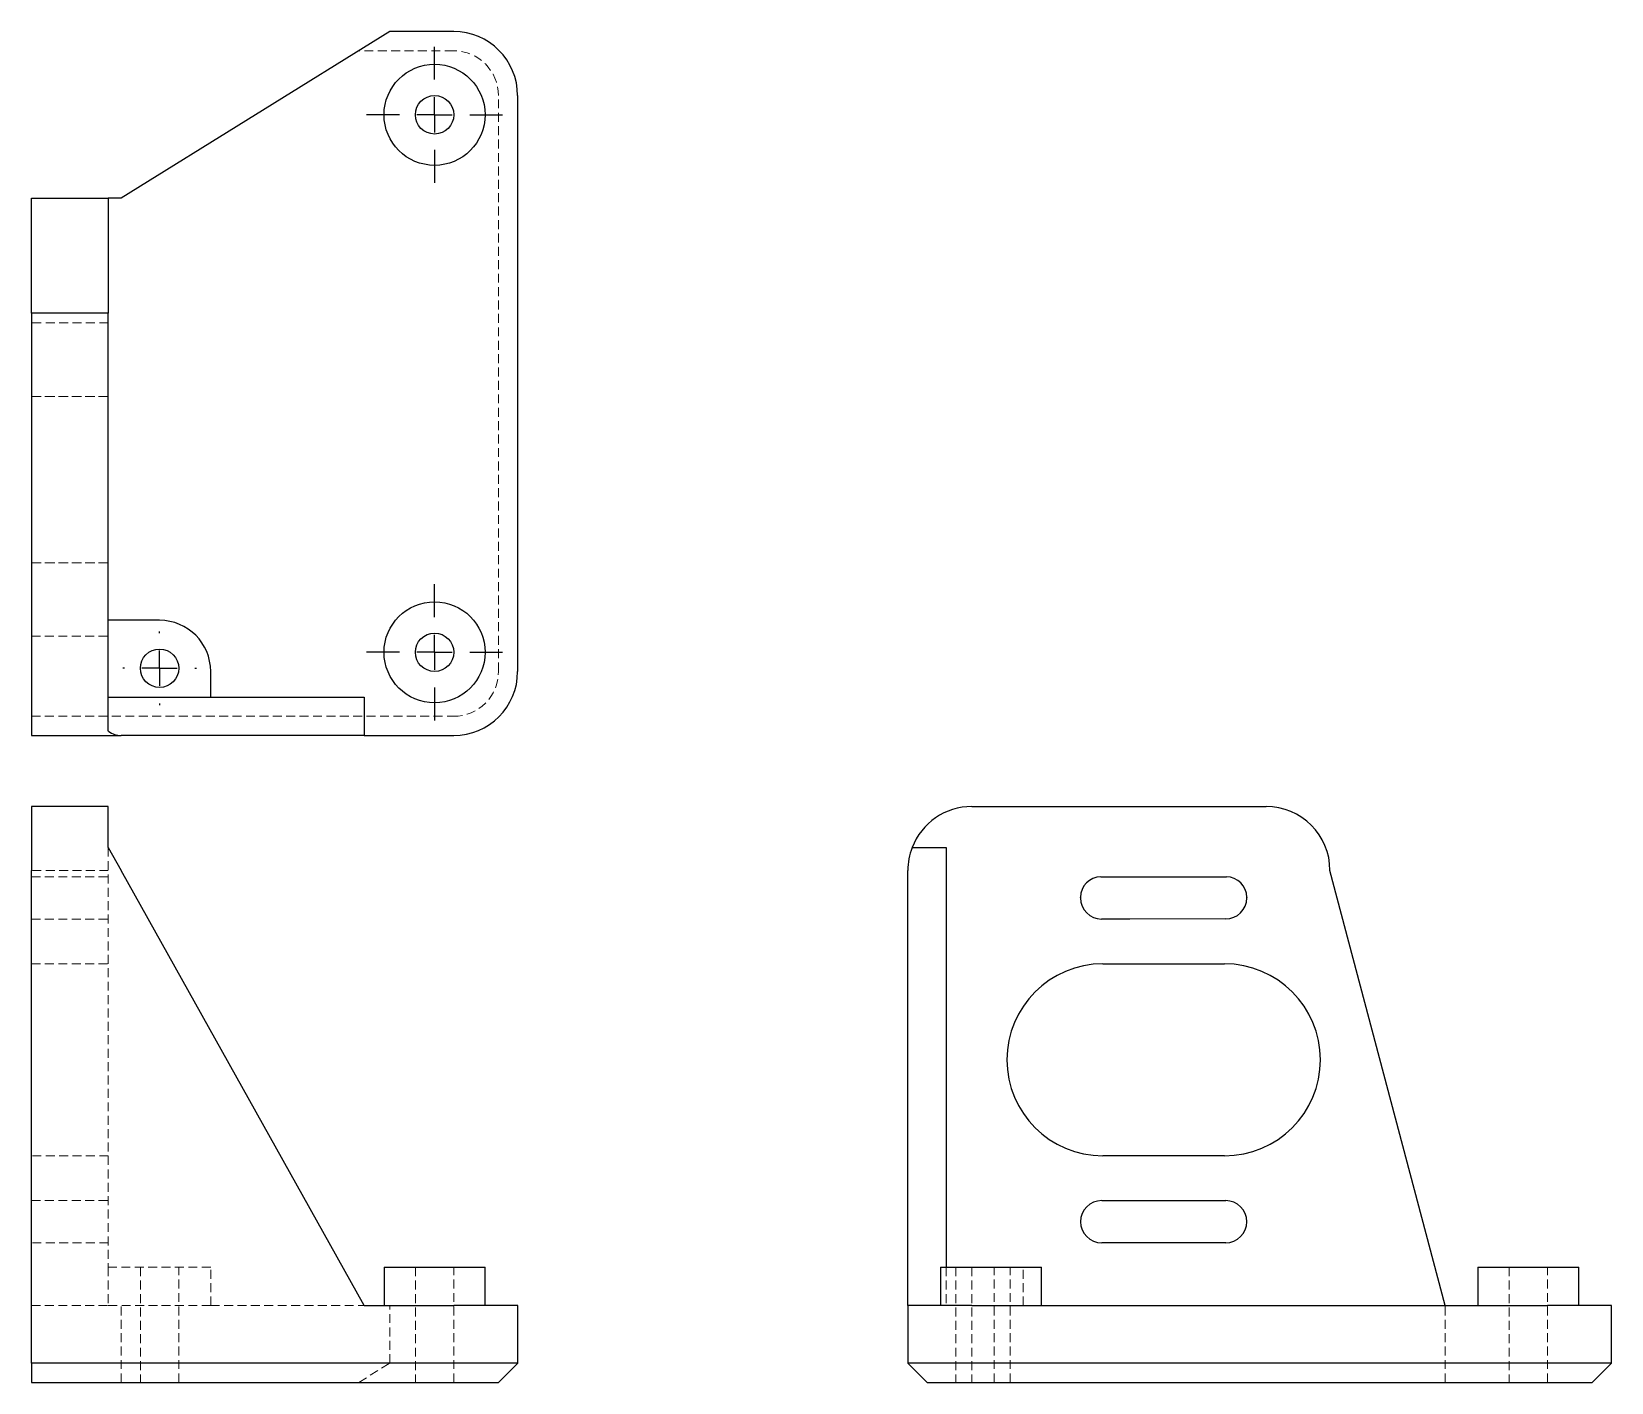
# Model space of a CAD drawing. Header units: millimetres. Extents: x 48 to 273, y 16 to 208.
import ezdxf

# ---------------------------------------------------------------- set-up
doc = ezdxf.new("R2010")
doc.units = ezdxf.units.MM
doc.linetypes.add('HIDDEN', pattern=[1.905, 1.27, -0.635])
doc.layers.add('10', color=7, linetype='Continuous')

# ---------------------------------------------------------------- blocks, each defined once
blk = doc.blocks.new('SW_CENTERMARKSYMBOL_0')
at = {"layer": '10', "color": 0}
for p, q in [((0, 5), (0, 9.68)), ((0, 0), (0, 2.5)), ((-5, 0), (-9.68, 0)), ((0, 0), (-2.5, 0)), ((0, 0), (0, -2.5)), ((0, 0), (2.5, 0)), ((5, 0), (9.68, 0)), ((0, -5), (0, -9.68))]:
    blk.add_line(p, q, dxfattribs=at)
blk = doc.blocks.new('SW_CENTERMARKSYMBOL_1')
at = {"layer": '10', "color": 0}
for p, q in [((0, 5), (0, 9.68)), ((0, 0), (0, 2.5)), ((-5, 0), (-9.68, 0)), ((0, 0), (-2.5, 0)), ((0, 0), (0, -2.5)), ((0, 0), (2.5, 0)), ((5, 0), (9.68, 0)), ((0, -5), (0, -9.68))]:
    blk.add_line(p, q, dxfattribs=at)
blk = doc.blocks.new('SW_CENTERMARKSYMBOL_2')
at = {"layer": '10', "color": 0}
for p, q in [((0, 5), (0, 5.23)), ((0, 0), (0, 2.5)), ((-5, 0), (-5.23, 0)), ((0, 0), (-2.5, 0)), ((0, 0), (0, -2.5)), ((0, 0), (2.5, 0)), ((5, 0), (5.23, 0)), ((0, -5), (0, -5.23))]:
    blk.add_line(p, q, dxfattribs=at)

msp = doc.modelspace()

# ---------------------------------------------------------------- linework, layer by layer
at = {"color": 7, "linetype": 'Continuous', "lineweight": 25}
for p, q in [((99.36, 208), (61.18, 184.36)), ((108.45, 208), (99.36, 208)), ((117.55, 117.09), (117.55, 198.91)), ((48.45, 184.36), (59.36, 184.36)), ((48.45, 168), (48.45, 184.36)), ((59.36, 184.36), (59.36, 168)), ((61.18, 184.36), (59.36, 184.36)), ((59.36, 168), (48.45, 168)), ((48.45, 168), (48.45, 158.91)), ((59.36, 158.91), (59.36, 168)), ((48.45, 158.91), (48.45, 117.09)), ((59.36, 117.09), (59.36, 158.91)), ((66.64, 124.37), (59.36, 124.37)), ((48.45, 117.09), (48.45, 108)), ((59.36, 108.6), (59.36, 117.09)), ((73.91, 113.46), (73.91, 117.09)), ((59.36, 113.46), (95.73, 113.46)), ((95.73, 113.46), (95.73, 108)), ((48.45, 108), (61.18, 108)), ((95.73, 108), (61.18, 108)), ((95.73, 108), (108.45, 108)), ((48.45, 97.91), (48.45, 88.82)), ((59.36, 97.91), (48.45, 97.91)), ((59.36, 92.07), (59.36, 97.91)), ((182.09, 97.91), (223.91, 97.91)), ((59.36, 92.07), (61.18, 88.82)), ((173.6, 92.07), (178.46, 92.07)), ((178.46, 92.07), (178.46, 32.45)), ((48.45, 18.82), (48.45, 88.82)), ((95.73, 27), (61.18, 88.82)), ((173, 27), (173, 88.82)), ((200.45, 87.91), (207.57, 87.92)), ((207.57, 87.92), (218.28, 87.91)), ((249.36, 27), (233, 88.82)), ((197.54, 84.92), (197.54, 85)), ((221.18, 85), (221.18, 84.92)), ((204.57, 81.91), (200.53, 81.92)), ((218.19, 81.93), (204.57, 81.91)), ((200.73, 75.55), (218, 75.55)), ((218, 48.28), (200.73, 48.28)), ((200.55, 41.92), (218.18, 41.92)), ((218.18, 35.92), (200.55, 35.92)), ((98.55, 32.45), (98.55, 27)), ((98.55, 32.45), (112.91, 32.45)), ((112.91, 27), (112.91, 32.45)), ((177.64, 32.45), (177.64, 27)), ((177.64, 32.45), (184.82, 32.45)), ((184.82, 32.45), (192, 32.45)), ((192, 27), (192, 32.45)), ((254, 32.45), (254, 27)), ((254, 32.45), (261.18, 32.45)), ((261.18, 32.45), (268.36, 32.45)), ((268.36, 27), (268.36, 32.45)), ((95.73, 27), (108.45, 27)), ((117.55, 27), (108.45, 27)), ((117.55, 18.82), (117.55, 27)), ((173, 27), (173, 18.82)), ((182.09, 27), (173, 27)), ((182.09, 27), (263.91, 27)), ((273, 27), (263.91, 27)), ((273, 18.82), (273, 27)), ((108.45, 18.82), (48.45, 18.82)), ((48.45, 18.82), (48.45, 16.09)), ((117.55, 18.82), (108.45, 18.82)), ((114.82, 16.09), (117.55, 18.82)), ((182.09, 18.82), (173, 18.82)), ((175.73, 16.09), (173, 18.82)), ((263.91, 18.82), (182.09, 18.82)), ((273, 18.82), (263.91, 18.82)), ((270.27, 16.09), (273, 18.82)), ((48.45, 16.09), (108.45, 16.09)), ((108.45, 16.09), (114.82, 16.09)), ((175.73, 16.09), (182.09, 16.09)), ((182.09, 16.09), (263.91, 16.09)), ((263.91, 16.09), (270.27, 16.09))]:
    msp.add_line(p, q, dxfattribs=at)
at = {"color": 7, "linetype": 'HIDDEN', "lineweight": 18}
for p, q in [((108.45, 205.27), (94.96, 205.27)), ((114.82, 117.09), (114.82, 198.91)), ((59.36, 166.64), (48.45, 166.64)), ((48.45, 156.18), (59.36, 156.18)), ((59.36, 156.18), (48.45, 156.18)), ((48.45, 132.55), (59.36, 132.55)), ((59.36, 132.54), (48.45, 132.54)), ((48.45, 122.09), (59.36, 122.09)), ((48.45, 110.73), (108.45, 110.73)), ((59.36, 92.07), (59.36, 32.45)), ((59.36, 88.82), (48.45, 88.82)), ((48.45, 87.92), (59.36, 87.92)), ((48.45, 81.91), (59.36, 81.91)), ((48.45, 75.55), (59.36, 75.55)), ((59.36, 48.28), (48.45, 48.28)), ((48.45, 41.92), (59.36, 41.92)), ((59.36, 35.92), (48.45, 35.92)), ((73.91, 32.45), (59.36, 32.45)), ((59.36, 32.45), (59.36, 27)), ((63.91, 32.45), (63.91, 16.09)), ((69.36, 16.09), (69.36, 32.45)), ((73.91, 27), (73.91, 32.45)), ((103, 32.45), (103, 16.09)), ((108.45, 16.09), (108.45, 32.45)), ((178.46, 32.45), (178.46, 27)), ((179.82, 32.45), (179.82, 16.09)), ((182.09, 32.45), (182.09, 16.09)), ((185.27, 16.09), (185.27, 32.45)), ((187.55, 16.09), (187.55, 32.45)), ((189.37, 27), (189.37, 32.45)), ((258.45, 32.45), (258.45, 16.09)), ((263.91, 16.09), (263.91, 32.45)), ((48.45, 27), (59.36, 27)), ((59.36, 27), (66.64, 27)), ((61.18, 16.09), (61.18, 27)), ((73.91, 27), (66.64, 27)), ((73.91, 27), (95.73, 27)), ((99.36, 18.82), (99.36, 27)), ((249.36, 16.09), (249.36, 27)), ((94.96, 16.09), (99.36, 18.82))]:
    msp.add_line(p, q, dxfattribs=at)
at = {"color": 7, "linetype": 'Continuous', "lineweight": 25}
for centre, radius in [((105.73, 196.18), 7.18), ((105.73, 196.18), 2.73), ((105.73, 119.82), 7.18), ((105.73, 119.82), 2.73), ((66.64, 117.55), 2.73)]:
    msp.add_circle(centre, radius, dxfattribs=at)
for centre, radius, start, end in [((108.45, 198.91), 9.09, 0, 90), ((66.64, 117.09), 7.27, 0, 90), ((108.45, 117.09), 9.09, 270, 0), ((182.09, 88.82), 9.09, 90, 159.029), ((223.91, 88.82), 9.09, 0, 90), ((182.09, 88.82), 9.09, 159.029, 180), ((200.45, 85), 2.91, 90.0743, 180.0743), ((218.27, 85), 2.91, 359.9636, 89.9636), ((200.54, 84.92), 3, 180.0743, 269.8243), ((218.18, 84.93), 3, 270.0743, 359.9636), ((200.73, 61.92), 13.64, 90, 270), ((218, 61.92), 13.64, 270, 90), ((200.55, 38.92), 3, 90, 270), ((218.18, 38.92), 3, 270, 90)]:
    msp.add_arc(centre, radius, start, end, dxfattribs=at)
at = {"color": 7, "linetype": 'HIDDEN', "lineweight": 18}
for centre, start, end in [((108.45, 198.91), 0, 90), ((108.45, 117.09), 270, 0)]:
    msp.add_arc(centre, 6.36, start, end, dxfattribs=at)
at = {"color": 7, "linetype": 'Continuous', "lineweight": 25}
msp.add_ellipse((61.18, 117.09), major_axis=(0, 9.09), ratio=0.558824, start_param=2.77558, end_param=3.141593, dxfattribs=at)

# ---------------------------------------------------------------- block references
at = {"layer": '10'}
for name, p in [('SW_CENTERMARKSYMBOL_0', (105.73, 196.18)), ('SW_CENTERMARKSYMBOL_1', (105.73, 119.82)), ('SW_CENTERMARKSYMBOL_2', (66.64, 117.55))]:
    msp.add_blockref(name, p, dxfattribs=at)

doc.saveas('drawing.dxf')
